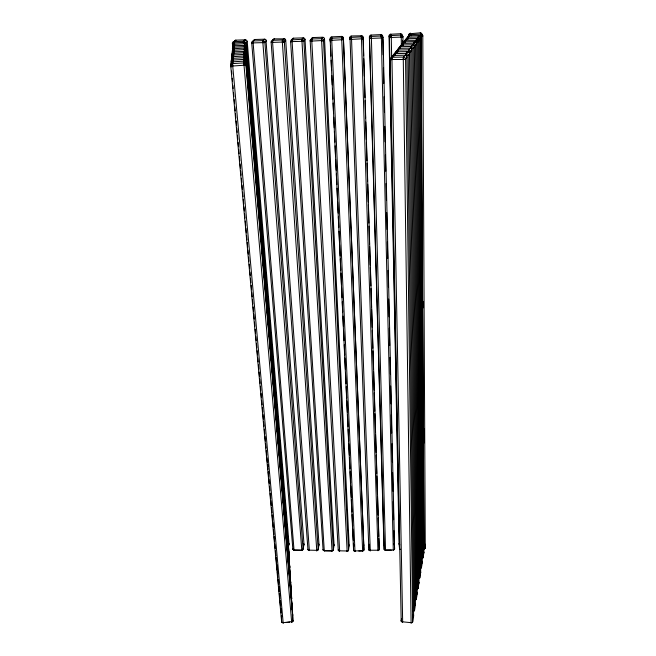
<?xml version="1.0" encoding="UTF-8"?>
<svg xmlns="http://www.w3.org/2000/svg" width="656" height="656" viewBox="0 0 656 656"><rect width="100%" height="100%" fill="white"/><g stroke="black" fill="none" stroke-linecap="round" stroke-linejoin="round"><path stroke-width="0.98" d="M232.618 64.813L283.154 622.708L292.666 621.478L292.724 614.934L246.066 63.083A2.066 1.984 66.6 0 0 243.901 61.147L232.741 61.812L232.609 64.673M362.637 551.114L341.612 36.4L331.797 36.859A1.829 1.755 87.6 0 0 330.132 38.77L353.568 550.13L354.945 550.95L362.678 550.712A1.369 0.861 -2 0 0 363.949 549.81L343.441 38.163A1.829 1.755 -89.4 0 0 341.612 36.416L341.653 37.08M393.247 550.105L385.539 549.99L371.394 37.933M417.962 39.04L418.011 37.794M331.682 39.171L331.829 37.056M397.692 52.16C397.151 51.193 398.979 47.109 399.463 48.872M361.251 35.801L351.427 35.965A1.829 1.755 -86.4 0 0 349.746 37.876L349.787 39.278L350.509 39.45L363.194 38.72M288.878 557.739L288.96 552.286L246.443 44.026A1.853 1.763 69.8 0 0 244.524 42.296L234.61 42.87L234.52 45.215M290.354 577.378L246.328 49.889A1.919 1.829 68.9 0 0 244.327 48.085L234.036 48.692L233.913 50.955M234.249 48.396L234.331 45.707L244.467 45.403M233.602 54.112L233.733 51.758L244.286 51.504M232.347 66.035L244.016 65.239L291.674 622.388L291.625 621.88A1.509 1.041 -7.1 0 0 293.068 620.699L245.738 62.927M397.692 52.095L397.905 50.045L408.778 49.856A2.025 1.943 -86.3 0 1 410.746 51.849L416.371 598.985A1.484 1.14 13.4 0 1 414.912 600.01M407.876 39.032L407.925 37.999M292.289 609.662L246.139 59.581A2.025 1.943 67.3 0 0 244.016 57.679L233.085 58.327L233.036 62.025M233.282 57.408L233.421 54.965L244.147 54.399M407.876 39.114L408.048 37.277L409.262 35.744L419.274 35.563A1.87 1.788 -82.1 0 1 421.013 37.392L423.915 552.532L423.128 557.395A1.402 1.099 13 0 1 422.136 558.379M417.962 38.909L418.126 37.072L419.332 35.76M394.879 55.44L395.084 53.612L396.7 52.152M292.24 609.842A1.484 1.156 -5.8 0 0 292.379 609.268L246.139 59.581L245.697 59.409M291.715 598.182A1.46 0.976 -6.7 0 1 291.6 598.616L246.197 56.186L291.715 598.182A1.46 1.148 -5.8 0 1 291.6 598.723M290.936 588.014A1.443 1.14 -5.7 0 0 291.067 587.44L246.238 54.587C247.755 53.333 244.926 52.398 246.271 52.988L290.985 587.809M290.272 577.649A1.419 1.123 -5.7 0 0 290.444 577.018L246.328 49.889L245.729 49.717M301.744 550.45L294.134 550.359L294.011 549.9L253.15 43.042L251.74 42.935L262.867 42.632L301.801 550.228A1.361 1.082 11.4 0 0 303.064 549.162L304.007 544.431L266.033 40.77M313.051 37.597L311.805 39.04L311.723 41.082L323.474 40.467M377.946 550.737L361.472 38.655M394.879 55.375L395.101 53.587L406.195 53.39A2.066 1.984 -87.5 0 1 408.204 55.424L414.551 610.195A1.509 1.148 13.5 0 1 413.075 611.228L413.075 611.228M243.909 64.001L243.942 61.344M244.016 57.679L243.999 60.18M244.204 53.275L244.237 51.135A1.952 1.87 68.4 0 1 246.271 52.988M244.303 50.127L244.327 48.085M244.475 48.06L244.434 45.116A1.886 1.796 69.4 0 1 246.385 46.904L289.747 567.26M244.54 42.353L244.516 44.395M400.537 34.194L400.586 33.702A1.845 1.747 -73.5 0 1 402.382 35.473L402.915 36.851L402.997 42.993M288.96 557.854A1.378 1.107 -5.5 0 0 289.247 557.092L246.418 45.453A1.87 1.779 69.6 0 0 244.475 43.698L234.471 44.288L234.553 45.723M244.975 51.767L246.279 51.463A1.935 1.853 68.7 0 0 244.278 49.61L233.889 50.225L233.946 51.447M264.671 39.188C260.883 39.901 263.605 45.731 266.115 40.779M311.715 39.786L339.644 551.056A1.369 1.091 9.2 0 1 338.225 549.933L310.181 40.885L310.755 40.155M244.319 61.73L246.09 61.344A2.05 1.968 66.9 0 0 243.958 59.393L232.913 60.057L232.921 60.549M301.899 40.065L332.051 550.892A1.361 1.091 9.6 0 0 333.338 549.826L334.068 545.07L305.015 39.54M410.369 33.792L410.426 33.251L411.164 35.727M321.645 40.746L347.163 551.524L347.081 550.983A1.369 0.853 -2.9 0 0 348.549 550.154L349.172 545.39L324.531 38.991C321.35 44.534 320.513 37.228 322.883 37.736M400.537 34.063L401.177 35.572M317.094 550.556A1.361 1.091 10.5 0 0 318.176 549.498L319.013 544.751L285.721 40.295A1.829 1.714 71.4 0 0 283.876 38.532L282.474 39.967L272.732 40.295A1.845 1.73 69.6 0 0 271.125 42.189L307.918 549.269A1.361 1.082 11 0 0 309.345 550.4L272.584 42.328L272.691 40.352L274.298 38.86M381.308 36.908L380.906 34.604L371.083 35.063A1.837 1.755 -80.8 0 0 369.377 36.982L383.908 544.406L384.186 549.17L385.613 550.138M262.843 41.426L262.859 42.714L264.876 42.394L303.064 549.162A1.361 0.845 -5.4 0 1 301.547 549.99L294.003 549.826L292.838 548.941L251.724 42.837A1.845 1.714 67.1 0 1 253.306 40.951L255.012 39.491L264.589 39.188A1.829 1.706 68.7 0 1 266.443 40.943M253.134 41.697L253.15 43.042L253.306 40.951L263.007 40.623A1.845 1.722 68.3 0 1 264.876 42.394M332.01 551.097L324.359 551.024L324.269 550.605L292.117 41.738L290.649 41.631L303.211 41.295L305.089 39.647A1.829 1.73 74.7 0 0 303.252 37.876C301.317 38.638 301.317 42.591 303.859 41.115M410.369 33.718L420.299 32.816A1.853 1.747 -69.7 0 1 422.062 34.44M311.715 39.68L311.805 39.04M301.899 40.008L301.99 39.368M361.489 38.999L363.227 38.663L363.063 37.269A1.837 1.755 -83.5 0 0 361.251 35.514L361.448 37.81M339.496 551.204L339.464 550.819A1.361 0.853 -3.3 0 1 338.225 549.933L339.464 550.819L347.081 550.983M390.722 34.235L400.595 33.718M405.006 55.416L403.473 57.129L403.284 59.45L411.099 623.126M410.139 48.224C406.113 50.709 410.722 54.784 411.673 49.922M243.442 42.025L243.433 42.96M371.394 37.868L371.419 38.548L369.689 38.442L381.357 37.999L393.28 549.999M408.622 50.758L408.573 52.193L410.746 51.849M245.68 40.336C245.344 38.573 242.753 41.697 243.425 42.837M389.492 37.515L401.251 37.097L401.357 45.379L401.915 45.592M403.325 58.031L403.284 59.524L390.197 59.483L391.952 59.712L402.669 622.208M262.851 41.32L263.007 40.623M353.42 543.316L353.568 550.13A1.369 0.861 -2.4 0 0 354.945 550.95L354.986 551.483L331.715 40.016M253.134 41.648L253.265 41.008M409.475 53.53C407.778 58.31 403.653 54.415 407.565 51.603A2.042 1.968 -86.9 0 1 409.492 53.62L415.469 604.553L414.551 610.195A1.501 1.025 1.5 0 1 412.886 611.08M422.07 34.571L422.792 35.949L425.268 547.883A1.378 0.853 1.4 0 1 424.006 548.785L421.111 35.153M243.442 41.968L243.622 41.279A1.845 1.706 66.1 0 1 245.5 43.042L247.205 41.484M412.583 44.961C410.828 45.207 410.098 50.274 413.165 48.429M416.634 43.419C415.56 47.716 411.107 44.067 414.863 41.607A1.935 1.853 -83.7 0 1 416.675 43.501L420.685 572.417L419.848 577.575A1.443 1.123 13.2 0 1 418.831 578.576M370.287 550.983L370.271 550.466A1.369 0.861 -1.6 0 1 368.869 549.654L349.992 37.736M418.011 37.745L418.143 37.031A1.886 1.804 -82.5 0 1 419.963 38.876L423.128 557.395A1.394 0.877 1.4 0 1 422.136 558.133M407.925 37.941L408.065 37.236L418.143 37.031M408.631 50.635L408.778 49.856M403.342 57.908L403.506 57.08A2.107 2.025 -88.9 0 1 405.556 59.155L412.673 621.757A1.533 1.156 13.7 0 1 411.599 622.782M343.375 39.622L331.731 40.352C329.082 39.942 331.6 41.205 331.706 39.811M272.732 40.295L272.593 42.394L282.342 42.066C283.605 42.574 286.779 40.377 285.057 40.098M246.033 64.895L244.016 65.338L246.033 64.911A2.091 2.009 66.2 0 0 243.843 62.935L232.56 63.607A2.091 2.009 63.3 0 0 230.732 65.805L281.637 621.757A1.509 1.164 -5.5 0 0 282.416 622.675M231.24 63.804L230.732 65.805L232.281 66.035M233.151 58.679L233.085 58.31A2.034 1.943 64.4 0 0 231.314 60.459L231.166 62.271L232.568 62.427M309.173 550.614L309.107 550.154A1.361 0.845 -5 0 1 307.918 549.269L309.107 550.154L316.741 550.327A1.361 0.853 -4.5 0 0 318.176 549.498L284.335 41.746A1.845 1.73 71 0 0 282.474 39.967L282.474 39.967M406.195 53.39L405.982 55.785L408.204 55.424M422.751 36.023L419.151 36.367M411.066 48.675L413.19 48.413L414.28 46.617M401.734 45.567L401.349 45.379A1.952 1.861 -87.6 0 1 403.186 43.394L413.649 43.189A1.952 1.87 -84.2 0 1 415.535 45.108L413.452 45.436L413.616 43.247M321.588 40.672L321.661 38.655A1.845 1.755 78.3 0 1 323.506 40.434L348.549 550.154A1.369 1.091 8.7 0 1 347.344 551.229M420.25 32.89L421.095 34.866M369.082 544.275L369.295 550.245L377.938 550.228A1.369 0.861 -1.1 0 0 379.258 549.326L363.227 38.663A1.853 1.771 -83.4 0 0 361.399 36.9L351.485 37.351A1.845 1.771 -86.4 0 0 349.787 39.278M380.915 34.62A1.837 1.755 -78.2 0 1 382.71 36.367C383.522 38.581 380.029 38.22 383.022 37.827M402.915 36.851L401.234 37.187L402.882 36.916A1.861 1.763 -73.2 0 0 401.119 35.088L391.181 35.539A1.853 1.771 -75.5 0 0 389.443 37.466L399.512 548.687L399.963 549.285M406.449 57.039L406.892 57.269L413.616 615.935L412.673 621.757A1.525 1.058 1.5 0 1 410.984 622.667L401.939 621.749L401.218 621.101L401.521 618.747M341.628 39.565L343.416 39.565L343.4 38.114M371.066 35.071L371.386 37.605M416.904 588.949A1.46 0.959 1.5 0 0 418.134 588.12L413.19 48.413A1.984 1.902 -85.2 0 0 411.263 46.453L400.595 46.65L400.472 47.15L401.939 44.985L412.468 44.805A1.968 1.886 -84.7 0 1 414.371 46.74L419.004 582.807L418.134 588.12A1.46 1.132 13.3 0 1 416.904 589.145M403.178 43.403L402.981 45.559M414.887 41.648L404.44 41.804L403.153 43.452L402.956 45.535M288.214 547.891L289.05 544.111L247.238 41.59A1.829 1.697 66.5 0 0 245.377 39.836L235.799 40.155L233.962 41.599A1.845 1.706 65.1 0 0 232.396 43.485L233.79 43.69L232.404 43.583M421.095 34.793L421.144 36.277L422.792 35.949A1.87 1.763 -69.4 0 0 421.004 34.178L411.058 34.629A1.861 1.763 -71.2 0 0 409.303 36.424M399.832 544.865A1.361 1.099 -3.1 0 1 399.127 543.931L399.201 543.603A1.361 0.845 0.1 0 0 399.127 543.931L399.512 548.687A1.369 1.099 -3.1 0 0 399.865 549.4M384.096 544.939A1.361 1.099 -2.2 0 1 383.908 544.406L383.99 544.078M381.325 37.22L381.439 38.081M401.201 35.998L401.234 37.187L401.21 36.121M404.481 41.426L403.866 42.271A1.911 1.829 -86.5 0 1 405.67 40.254L415.847 40.385L417.109 38.524A1.902 1.82 -82.9 0 1 418.881 40.393L422.325 562.331L421.513 567.333A1.419 1.115 13.1 0 1 420.799 568.252M353.51 545.366L353.904 544.759A1.353 0.845 -2.4 0 0 353.51 545.366A1.353 1.099 -0.3 0 0 353.928 546.112M292.24 39.639A1.845 1.738 72.6 0 0 290.608 41.533L323.047 549.605L324.261 550.491L331.854 550.655A1.361 0.853 -3.7 0 0 333.338 549.826L303.884 41.09A1.845 1.747 74.3 0 0 302.022 39.311L292.158 39.852L293.585 38.187L303.252 37.876L303.466 38.384M403.506 57.08L392.181 57.269C391.599 57.835 394.633 55.137 393.748 55.424L404.867 55.219A2.083 2.001 -88.2 0 1 406.892 57.269L405.498 59.204L403.735 59.516M405.654 40.278L406.909 38.712L417.052 38.524L417.216 39.048M233.913 41.656L243.622 41.279M246.172 57.884L244.975 58.228L246.172 57.892A2.009 1.927 67.6 0 0 244.073 55.998L233.249 56.646A2.017 1.927 64.8 0 0 231.494 58.753L231.773 61.812M411.263 46.453L411.132 48.683M418.233 40.18C420.66 40.795 415.633 43.042 416.093 42.238M415.806 42.164L415.838 40.434L415.838 42.205M401.341 45.387L402.62 43.772M381.423 38.04L381.325 37.154M283.121 622.692L283.253 623.175L283.187 622.659A1.509 1.041 -7.7 0 1 281.637 621.757L281.383 615.984A1.501 1.025 -7.5 0 1 281.473 615.582M246.09 61.344L244.122 61.746M244.975 54.932L246.23 54.612A1.968 1.886 68.1 0 0 244.18 52.742L233.577 53.366A1.976 1.886 65.4 0 0 231.855 55.44L232.568 55.621M394.117 54.473L393.149 55.711L393.903 55.94M397.38 50.373L396.003 52.103A2.017 1.935 -89.9 0 1 397.905 50.045M406.408 39.27L406.884 38.401M246.394 45.485L246.426 43.993M330.271 41.836L330.312 38.655M409.303 36.564L409.041 35.014M407.483 37.654L407.483 37.654A1.861 1.779 -85.2 0 1 409.229 35.768L409.393 36.195M271.625 41.705L272.634 40.738M231.338 60.418L231.88 60.213M246.262 51.48L245.229 51.734M408.721 35.137L409.147 34.989M232.388 43.493L233.044 50.627M369.492 36.875L384.186 549.17A1.369 1.099 -2.2 0 0 385.58 550.228L391.329 550.048M231.207 67.051L231.092 63.853M231.314 60.459L231.904 60.213M231.839 56.957L231.494 58.753L232.585 58.958M402.546 622.347L402.505 621.88A1.517 1.058 0.9 0 1 401.177 620.691L390.205 59.401A2.099 2.017 87.2 0 1 392.181 57.269M232.552 50.578L232.388 54.292M232.732 47.658L233.216 47.494M233.044 44.764L233.216 50.323M419.914 38.917L420.824 37.253M246.18 54.661L245.065 54.924M402.431 621.888L402.497 621.937A1.533 1.156 14.1 0 1 401.177 620.691M385.539 550.007L385.605 549.99A1.369 0.861 -0.7 0 1 384.186 549.17M405.556 59.155L403.653 59.516M415.937 40.049A1.919 1.837 -83.3 0 1 417.79 41.935L416.158 42.23M284.335 41.746C281.227 44.042 282.736 37.376 282.342 42.066L316.782 550.851M236.021 40.352L235.799 40.155A1.829 1.689 65.5 0 0 234.249 41.771M245.885 45.666L245.688 45.699M389.492 35.883L389.033 36.08L399.127 543.931M233.241 47.486C231.658 48.15 232.511 49.848 233.864 49.372M402.85 43.665L403.317 43.567M244.975 48.716C246.443 49.397 247.23 46.707 245.729 46.74M245.229 48.692L246.361 48.38A1.902 1.812 69.1 0 0 244.376 46.601L234.184 47.199A1.902 1.812 66.6 0 0 232.536 49.192L233.634 49.372M286.049 622.519L289.788 622.175M230.773 65.879L232.716 66.018L232.593 64.485M417.962 39.18L419.709 38.991L418.233 39.171M358.807 551.073L362.629 550.95A1.369 1.099 -0.8 0 0 363.949 549.81L343.416 39.565A1.845 1.771 -89.4 0 0 341.579 37.802L331.674 38.253A1.845 1.771 87.5 0 0 329.984 40.18L330.017 40.229M369.623 38.409L369.599 38.376A1.853 1.771 -80.6 0 1 371.321 36.441L381.251 35.99A1.853 1.771 -77.9 0 1 383.063 37.761L394.584 548.842A1.369 1.099 -2.6 0 1 393.912 549.826M284.081 38.868L274.224 38.86A1.829 1.714 70 0 0 272.642 40.336M321.661 38.655L311.83 38.983A1.845 1.747 76.2 0 0 310.181 40.885L311.723 41.082L310.181 40.885M272.511 42.394L271.125 42.189L272.527 42.328M349.82 39.327L351.567 39.45L351.509 37.966M292.068 41.664L292.158 39.885L292.092 41.656M233.79 43.69L233.815 41.959L233.766 43.599M233.183 52.439L232.363 52.365L233.323 52.447M391.853 59.704L392.058 57.654L391.952 59.712M232.659 58.958L231.552 58.827M232.314 62.427L231.125 62.205A2.05 1.96 64.1 0 1 232.913 60.057M342.76 37.999L342.924 38.007M284.884 40.098L285.663 40.196M362.456 37.113L363.014 37.212M331.854 550.655L331.911 551.114M301.612 550.007L301.621 550.45M417.946 40.164L418.799 40.278M245.861 46.748L246.369 46.863M394.141 55.957L393.165 55.678A2.058 1.976 88.7 0 1 395.101 53.587M316.741 550.343L316.766 550.827M362.53 37.113L363.063 37.269M245.795 49.725L246.32 49.856M232.388 55.612C230.576 55.67 233.044 52.783 232.027 53.833A1.96 1.87 65.8 0 1 233.733 51.775L233.807 52.168M245.574 59.401L246.115 59.532M245.492 62.894L246.057 63.05M324.4 38.876L324.482 38.901A1.829 1.738 78.8 0 0 322.703 37.22L312.969 37.548A1.829 1.73 76.7 0 0 311.354 39.04M393.313 549.794L393.28 549.744A1.369 0.861 -0.3 0 0 394.584 548.842L393.928 530.778M232.921 46.314L232.855 46.248A1.87 1.779 67.1 0 1 234.471 44.288M232.257 52.324L232.199 52.25A1.935 1.845 66.1 0 1 233.889 50.225M293.658 38.269L293.585 38.187A1.829 1.722 73 0 0 291.953 39.688M402.103 45.592L401.939 44.985A1.968 1.878 -88.1 0 0 400.053 47.011C398.553 47.371 399.078 49.479 398.725 48.675A1.984 1.902 -88.7 0 1 400.595 46.65M402.62 43.632A1.927 1.845 -87 0 1 404.44 41.804L404.629 42.337M246.172 56.162L245.713 56.047L246.18 56.178A1.993 1.902 67.9 0 0 244.122 54.35L244.13 57.015M406.909 38.712L406.974 38.786A1.894 1.812 -86.1 0 0 405.105 40.393M288.525 551.721L288.96 552.286A1.369 1.099 -5.5 0 1 288.87 552.762M289.099 561.38L289.837 566.907A1.394 1.115 -5.6 0 1 289.632 567.579M255.061 39.516L255.061 39.516A1.829 1.697 67.5 0 0 253.396 41.123M283.95 38.54L284.122 39.04M407.573 51.611L407.696 52.152M232.741 61.787L232.765 61.853A2.075 1.984 63.7 0 0 230.928 63.985M404.506 41.804L404.613 42.263M234.044 48.675L234.053 48.692A1.919 1.829 66.3 0 0 232.372 50.709L232.552 52.751M232.88 49.749L232.691 47.708A1.886 1.796 66.9 0 1 234.331 45.723L234.405 46.158M290.141 571.925L289.69 571.327A1.41 0.902 -6.4 0 1 290.141 571.925A1.41 1.123 -5.6 0 1 289.575 572.926M290.756 582.192L290.296 581.569A1.427 0.935 -6.5 0 1 290.756 582.192A1.427 1.132 -5.7 0 1 290.272 583.135M291.387 592.77L290.928 592.13A1.451 0.959 -6.7 0 1 291.387 592.77A1.451 1.14 -5.7 0 1 290.944 593.688M294.085 550.286L294.003 549.826A1.361 0.845 -5.8 0 1 292.838 548.941A1.361 1.082 11.9 0 0 293.56 549.892M292.043 603.684L291.576 603.02A1.476 0.992 -6.8 0 1 292.043 603.684A1.476 1.148 -5.8 0 1 291.592 604.611M292.724 614.934L292.24 614.254A1.501 1.025 -7 0 1 292.724 614.934A1.501 1.164 -5.9 0 1 292.256 615.877M391.271 36.957L391.206 37.646L390.755 34.169A1.837 1.755 -75.8 0 0 389.033 36.08L389.443 37.466L391.288 37.638L391.657 57.088M324.318 550.942L324.261 550.491A1.361 0.853 -4.1 0 1 323.047 549.605A1.361 1.091 10.1 0 0 323.752 550.548M233.438 55.03L233.495 55.448L233.429 54.989A1.993 1.902 65.1 0 0 231.683 57.08L231.863 59.122M414.92 41.771L414.986 42.296M234.635 42.919L234.627 42.878A1.853 1.763 67.4 0 0 233.003 44.813L233.192 46.855M411.074 34.686L411.156 35.686M401.128 35.137L401.185 35.777M407.679 52.07L407.565 51.603L396.519 51.799A2.042 1.96 89.4 0 0 394.609 53.579M391.189 35.588L391.238 36.154M423.907 549.031L423.907 549.031A1.369 1.107 -4.5 0 0 425.268 547.883L424.793 543.914M381.267 36.113L381.316 37.048M267.812 464.341L268.009 466.457M268.468 471.492L268.657 473.566M274.397 536.518L274.585 538.551M276.332 557.748L276.52 559.773M276.98 564.824L277.16 566.85M277.627 571.901L277.808 573.918M278.989 586.825L279.169 588.867M279.636 593.967L279.825 596.009M280.292 601.109L280.481 603.225M280.94 608.26L281.129 610.301M231.584 71.11L231.863 74.194M232.232 78.244L232.519 81.336M232.888 85.37L233.167 88.478M233.536 92.496L233.905 96.571M234.184 99.622L234.561 103.697M234.84 106.748L235.217 110.921M235.488 113.873L235.873 118.064M236.144 120.999L236.529 125.206M236.791 128.133L237.177 132.348M237.447 135.259L237.833 139.49M238.095 142.385L238.481 146.632M238.743 149.511L239.137 153.775M239.399 156.636L239.793 160.917M240.071 163.975L240.44 168.059M240.719 171.118L241.096 175.201M241.375 178.26L241.744 182.343M241.998 185.131L242.4 189.486M242.654 192.233L243.056 196.628M243.302 199.334L243.704 203.77M243.983 206.837L244.36 210.912M244.639 213.979L245.008 218.054M245.295 221.121L245.713 225.721M245.943 228.263L246.361 232.823M246.599 235.406L247.009 239.932M247.246 242.548L247.656 247.033M247.935 250.075L248.312 254.134M248.591 257.177L248.96 261.244M249.239 264.286L249.608 268.345M249.952 272.133L250.256 275.446M250.51 278.259L250.904 282.547M251.166 285.401L251.56 289.665M251.822 292.543L252.207 296.791M252.47 299.685L252.855 303.908M253.134 306.967L253.511 311.034M253.79 314.085L254.241 319.07M254.52 322.129L254.897 326.212M255.176 329.271L255.553 333.42M255.832 336.413L256.209 340.538M256.48 343.555L256.857 347.664M257.136 350.698L257.505 354.781M257.783 357.84L258.161 361.923M258.439 364.957L258.817 369.066M259.087 372.083L259.464 376.208M259.743 379.201L260.12 383.35M260.391 386.294L260.768 390.492M261.039 393.379L261.424 397.634M261.687 400.463L262.08 404.777M262.334 407.556L262.728 411.919M262.982 414.641L263.384 419.061M263.63 421.734L264.032 426.203M264.319 429.262L264.737 433.878M264.967 436.404L265.385 440.971M265.623 443.546L266.033 448.056M266.27 450.688L266.68 455.141M266.926 457.831L267.328 462.234M267.582 464.973L267.976 469.302M268.23 472.115L268.616 476.354M268.886 479.257L269.263 483.415M269.534 486.399L269.911 490.483M270.182 493.492L270.649 498.527M270.83 500.544L271.289 505.587M271.477 507.605L271.937 512.639M272.15 514.968L272.617 520.069M272.798 522.11L273.265 527.219M273.454 529.253L273.921 534.361M274.142 536.829L274.569 541.503M274.79 543.89L275.225 548.646M275.438 550.991L275.881 555.788M276.061 557.821L276.529 562.93M276.717 564.964L277.201 570.285M277.373 572.106L277.857 577.395M278.021 579.248L278.505 584.504M278.677 586.39L279.153 591.614M279.325 593.532L279.8 598.723M279.989 600.748L280.448 605.832M280.727 608.842L281.104 612.934M234.594 46.199L234.528 45.33M233.298 57.72L233.38 58.72M371.329 36.498L371.362 37.056M243.999 65.19L243.958 64.731M233.372 58.655L233.29 57.531M233.036 62.107L232.937 60.721M244.303 54.628L244.286 54.341M244.139 57.08L244.212 58.072M244.59 45.403L244.508 44.296M244.294 54.481L244.245 53.858M244.212 58.007L244.163 57.416M244.098 61.451L244.048 60.778M244.089 61.295L244.007 60.303M243.975 64.878L243.934 64.354M244.483 48.126L244.376 46.658M244.368 50.963L244.409 51.529L244.344 50.635M234.282 48.806L234.217 47.97M244.565 45.067L244.524 44.51M244.27 54.194L244.204 53.325M243.95 64.575L243.909 64.067M233.954 51.512L234.003 52.144L233.921 51.07M233.643 54.686L233.7 55.399L233.626 54.423M244.147 57.277L244.073 56.047M244.032 60.639L243.958 59.442M243.925 64.28L243.843 62.984M341.62 36.449L341.653 37.048M244.229 53.669L244.18 52.8M233.29 57.589L233.249 56.703M244.319 50.258L244.278 49.651M233.61 54.259L233.569 53.431M361.407 36.949L361.448 37.999M234.208 47.831L234.184 47.257M391.247 36.285L391.271 36.843M232.577 64.116L232.56 63.681M330.46 45.904L330.936 56.17M331.116 60.18L331.6 70.495M331.829 75.473L332.256 84.821M332.436 88.732L332.92 99.154M333.092 103.008L333.576 113.48M333.756 117.285L334.24 127.805M334.412 131.561L334.904 142.139M335.077 145.829L335.56 156.464M335.708 159.531L336.2 170.289M336.364 173.865L336.856 184.557M337.028 188.19L337.52 198.834M337.66 201.884L338.176 213.102M338.348 216.849L338.832 227.37M339.013 231.174L339.496 241.646M339.636 244.704L340.152 255.93M340.292 258.989L340.817 270.215M340.948 273.134L341.464 284.392M341.612 287.459L342.088 297.775M342.268 301.793L342.744 312.059M342.932 316.118L343.4 326.352M343.588 330.435L344.064 340.677M344.252 344.736L344.728 355.011M344.867 358.02L345.384 369.336M345.573 373.346L346.048 383.662M346.188 386.622L346.712 397.995M346.844 400.923L347.368 412.321M347.508 415.215L348.024 426.433M348.164 429.491L348.68 440.717M348.82 443.776L349.345 455.002M349.484 458.06L349.968 468.605M350.107 471.68L350.632 482.939M350.771 486.006L351.288 497.264M351.403 499.749L351.969 511.91M352.092 514.665L352.625 526.104M352.756 528.99L353.281 540.298M371.37 37.187L371.394 37.753M351.436 36.252L351.485 37.408M361.448 37.876L361.464 38.319M331.706 39.819L331.69 39.294M361.456 38.122L361.472 38.589M351.493 37.499L351.509 38.04M331.706 39.68L331.665 38.376M351.55 39.188L370.279 550.614M341.604 38.86L341.579 38.163M363.096 38.286L363.645 55.678M363.736 58.712L364.285 76.129M364.416 80.155L364.957 97.613M365.056 100.581L365.605 118.064M365.728 122.024L366.278 139.548M366.368 142.45L366.95 160.827M367.016 163.065L367.59 181.236M367.688 184.303L368.246 201.933M368.328 204.713L368.91 223.089M369 226.148L369.558 243.868M369.648 246.574L370.222 264.975M370.304 267.394L370.878 285.803M370.96 288.476L371.542 306.869M371.616 309.32L372.182 327.311M372.28 330.386L372.846 348.188M372.928 350.845L373.502 369.254M373.584 371.714L374.158 390.123M374.248 392.78L374.822 411.181M374.904 413.649L375.478 432.058M375.56 434.674L376.126 452.509M376.208 455.108L376.782 473.493M376.864 476.035L377.438 494.444M377.52 496.854L378.094 515.124M378.184 517.969L378.766 536.444M378.824 538.428L379.258 549.326A1.369 1.099 -1.7 0 1 378.127 550.45M382.784 39.434L383.129 54.792M383.432 68.06L383.776 83.46M384.08 96.678L384.432 112.119M384.752 126.321L385.105 141.803M385.4 154.931L385.769 171.282M386.048 183.541L386.425 200.146M386.704 212.429L387.089 229.51M387.368 241.777L387.753 258.497M388.024 270.411L388.401 287.156M388.672 299.054L389.074 316.84M389.328 328.098L389.721 345.499M389.992 357.381L390.377 374.166M390.648 386.048L391.05 403.85M391.296 414.699L391.714 433.099M391.952 443.768L392.37 462.193M392.608 472.427L393.034 491.262M393.264 501.422L393.674 519.708M402.448 40.59L402.481 42.64M417.79 41.935L421.513 567.333A1.41 0.91 1.4 0 1 419.955 568.121M415.535 45.108L419.848 577.575A1.435 0.935 1.4 0 1 418.831 578.354M423.448 301.637L423.481 307.779M424.104 428.524L424.178 442.849M405.482 42.443L405.621 40.385L405.474 42.304M422.021 561.667A1.402 0.894 1.4 0 1 422.325 562.331A1.41 1.107 13 0 1 422.111 562.914M421.792 563.168A1.41 1.107 13 0 1 421.48 563.291M303.334 543.635A1.353 0.836 -5.3 0 1 304.007 544.431A1.353 1.082 11.4 0 1 303.392 545.366M348.656 544.669A1.353 0.845 -2.8 0 1 349.172 545.39A1.361 1.091 8.7 0 1 348.598 546.292M289.837 566.907A1.402 0.894 -6.3 0 1 289.632 567.424M288.993 561.331A1.386 0.877 -6.3 0 1 289.542 561.962A1.386 1.115 -5.6 0 1 288.96 562.971M399.824 549.195A1.369 0.861 0.1 0 1 399.512 548.687M414.707 603.545A1.492 1.009 1.5 0 1 415.469 604.553A1.501 1.148 13.5 0 1 414.904 605.414M290.444 577.018A1.419 0.918 -6.5 0 1 290.272 577.51M291.067 587.44A1.443 0.943 -6.6 0 1 290.928 587.899M288.968 543.693A1.353 0.828 -6.1 0 1 289.05 544.111A1.345 1.074 12.3 0 1 288.32 545.095M288.32 543.299A1.353 0.828 -6.1 0 1 288.788 543.512M383.908 544.406A1.361 0.845 -0.7 0 1 384.072 543.972M393.789 543.496A1.361 0.845 -0.3 0 1 394.231 544.086A1.361 1.099 -2.7 0 1 393.912 544.808M292.379 609.268A1.484 1.009 -6.9 0 1 292.232 609.752M406.294 39.147A1.878 1.796 -85.6 0 1 408.065 37.236M423.456 551.786A1.386 0.869 1.4 0 1 423.915 552.532A1.386 1.099 12.9 0 1 423.448 553.328M333.568 544.349A1.353 0.845 -3.6 0 1 334.068 545.07A1.353 1.082 9.6 0 1 333.592 545.923M418.848 582.266A1.443 0.951 1.5 0 1 419.004 582.807A1.451 1.123 13.3 0 1 418.848 583.315M418.676 583.504A1.451 1.123 13.3 0 1 418.167 583.766M391.698 57.523A2.075 1.993 88 0 1 393.657 55.407M412.845 614.893A1.509 1.041 1.5 0 1 413.616 615.935A1.525 1.156 13.6 0 1 412.936 616.853M289.247 557.092A1.378 0.861 -6.2 0 1 288.968 557.666M288.312 551.639A1.369 0.853 -6.2 0 1 288.96 552.286M414.74 599.846A1.476 0.992 1.5 0 0 416.371 598.985L417.257 593.516L411.976 50.11A2.009 1.927 -85.7 0 0 410.033 48.134L399.266 48.331A2.001 1.919 -89.3 0 0 397.388 50.151M416.896 592.745A1.468 0.976 1.5 0 1 417.257 593.516A1.476 1.132 13.4 0 1 416.896 594.246M420.176 571.597A1.427 0.918 1.4 0 1 420.685 572.417A1.435 1.115 13.1 0 1 420.184 573.237M408.704 35.186A1.845 1.747 -71.5 0 1 410.443 33.267M354.601 551.155A1.369 1.099 -0.3 0 1 353.568 550.13M363.678 544.685A1.361 0.845 -2 0 1 363.818 545.038A1.361 1.099 -0.8 0 1 363.711 545.497M369.008 545.546A1.361 1.099 -1.3 0 1 368.705 544.89A1.361 0.845 -1.6 0 1 368.992 544.341M369.705 550.63A1.369 1.099 -1.2 0 1 368.869 549.654M378.848 544.185A1.361 0.845 -1.2 0 1 379.02 544.562A1.361 1.099 -1.7 0 1 378.824 545.161M318.324 543.955A1.353 0.836 -4.5 0 1 319.013 544.751A1.353 1.082 10.5 0 1 318.455 545.653M293.068 620.699A1.509 1.164 -5.9 0 1 292.24 621.855M281.818 616.706A1.501 1.164 -5.4 0 1 281.383 615.984M400.39 48.651L400.463 47.199L400.39 48.651M382.177 36.219L382.268 36.228"/></g></svg>
